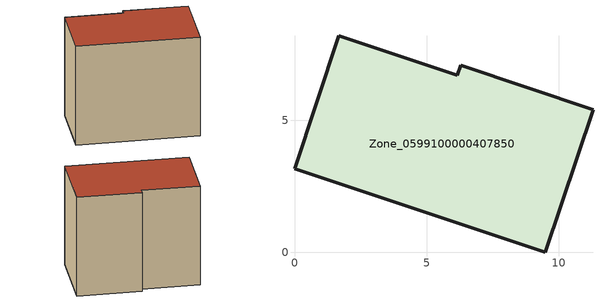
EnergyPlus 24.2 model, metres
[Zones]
Zone_0599100000407850
 floor ground (C_G): 9.49,0 0,3.16 1.68,8.2 6.16,6.7 6.29,7.08 11.29,5.4 z0
 wall outside (C_F): 9.49,0 11.29,5.4 6.29,7.08 6.16,6.7 1.68,8.2 0,3.16 9.49,0 z0:8.74
 roof outside (C_R): 0,3.16 9.49,0 11.29,5.4 6.29,7.08 6.16,6.7 1.68,8.2 z8.74
[BUILDING]
Pand.0599100000407850: North Axis=0; Terrain=City; Loads Convergence Tolerance Value=0.04; Temperature Convergence Tolerance Value=0.4; Solar Distribution=FullExterior; Maximum Number of Warmup Days=25; Minimum Number of Warmup Days=1
[Site:Location]
Rotterdam.The.Hague.AP_ZH_NLD Design_Conditions: Latitude=51.96; Longitude=4.45; Time Zone=1; Elevation=-4.5
[SITE:GROUNDTEMPERATURE:BUILDINGSURFACE]
18, 18, 18, 18, 18, 18, 18, 18, 18, 18, 18, 18
[MATERIAL] Thermal Absorptance=0.9; Solar Absorptance=0.7; Visible Absorptance=0.7
Name | Roughness | Thickness | Conductivity | Density | Specific Heat
G.TC.1992-2005 | MediumSmooth | 0.15 | 0.06 | 540 | 1210
F.TC.1992-2005 | Rough | 0.3 | 0.12 | 1920 | 840
R.TC.1992-2005 | MediumRough | 0.2 | 0.08 | 1500 | 1000
[CONSTRUCTION]
C_G: G.TC.1992-2005
C_F: F.TC.1992-2005
C_R: R.TC.1992-2005
[ZONE]
Zone_0599100000407850: Type=1; Multiplier=1; Ceiling Height=Autocalculate; Volume=Autocalculate; Floor Area=autocalculate; Part of Total Floor Area=Yes
[ZONEINFILTRATION:DESIGNFLOWRATE]
Infil_Zone_0599100000407850: Zone or ZoneList or Space or SpaceList=Zone_0599100000407850; Schedule=AlwaysOn; Design Flow Rate Calculation Method=Flow/Area; Flow Rate per Floor Area=0.0015; Constant Term Coefficient=1; Temperature Term Coefficient=0; Velocity Term Coefficient=0; Velocity Squared Term Coefficient=0
[HVACTEMPLATE:ZONE:IDEALLOADSAIRSYSTEM]
Zone_0599100000407850: Maximum Heating Supply Air Temperature=50; Minimum Cooling Supply Air Temperature=13; Maximum Heating Supply Air Humidity Ratio=0.0156; Minimum Cooling Supply Air Humidity Ratio=0.0077; Heating Limit=NoLimit; Cooling Limit=NoLimit; Dehumidification Control Type=ConstantSensibleHeatRatio; Cooling Sensible Heat Ratio=0.7; Dehumidification Setpoint=60; Humidification Control Type=None; Humidification Setpoint=30; Outdoor Air Method=None; Outdoor Air Flow Rate per Person=0.00944; Outdoor Air Flow Rate per Zone Floor Area=0; Outdoor Air Flow Rate per Zone=0; Demand Controlled Ventilation Type=None; Outdoor Air Economizer Type=NoEconomizer; Heat Recovery Type=None; Sensible Heat Recovery Effectiveness=0.7; Latent Heat Recovery Effectiveness=0.65
[ZONECONTROL:THERMOSTAT]
ThermostatControl_Zone_0599100000407850: Zone or ZoneList=Zone_0599100000407850; Control Type Schedule=DualSetpointControlType; Control 1=Thermostat_Zone_0599100000407850; Temperature Difference Between Cutout And Setpoint=0
[THERMOSTATSETPOINT:DUALSETPOINT]
Thermostat_Zone_0599100000407850: Heating Setpoint Temperature Schedule=HeatingSetpoint_Zone_0599100000407850; Cooling Setpoint Temperature Schedule=CoolingSetpoint_Zone_0599100000407850
[SCHEDULE:COMPACT]
HeatingSetpoint_Zone_0599100000407850: Through: 12/31, For: AllDays, Until: 24:00, 21
CoolingSetpoint_Zone_0599100000407850: Through: 12/31, For: AllDays, Until: 24:00, 24
DualSetpointControlType: Through: 12/31, For: AllDays, Until: 24:00, 4
AlwaysOn: Through: 12/31, For: AllDays, Until: 24:00, 1
